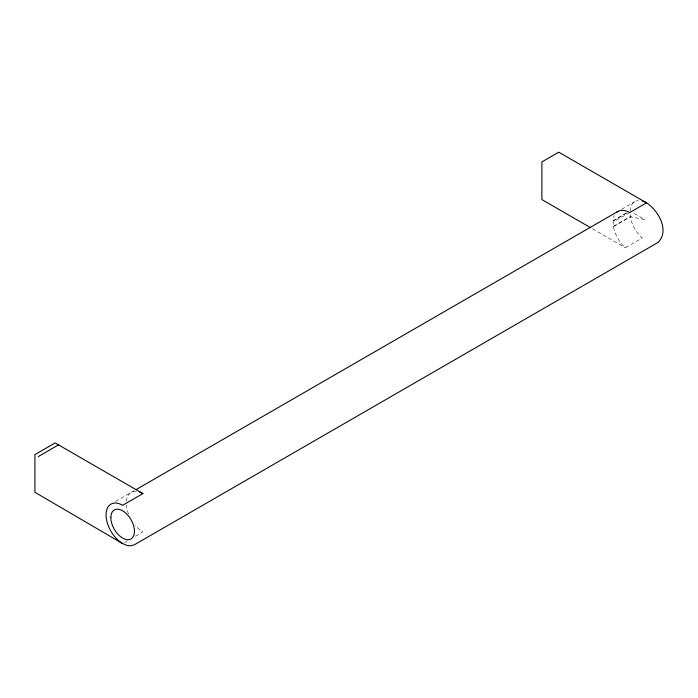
<?xml version="1.0" encoding="UTF-8"?>
<svg xmlns="http://www.w3.org/2000/svg" width="698" height="698" viewBox="0 0 698 698"><rect width="100%" height="100%" fill="white"/><g stroke="black" fill="none" stroke-linecap="round" stroke-linejoin="round"><path stroke-width="0.52" stroke-dasharray="3.49 2.62" d="M626.01 213.065L613.21 220.83L613.612 217.532A23.462 13.55 60 0 1 614.31 215.56M630.085 211.093L630.486 207.786A23.462 13.55 60 0 1 638.216 200.623M115.528 501.469L134.007 490.799M621.656 209.26L634.779 201.678M613.21 220.83L627.266 212.716M629.919 212.419L613.045 222.165L613.612 227.443A23.462 13.55 60 0 0 625.338 247.764L642.212 238.027A23.462 13.55 60 0 1 630.486 217.706L630.032 213.457M613.49 226.326L630.364 216.581L631.402 216.965M613.507 226.51L630.381 216.764L644.778 219.573L632.842 212.681M124.497 542.538L127.254 540.941M135.543 536.16L142.907 531.911A23.462 13.55 60 0 1 135.238 525.315M592.515 228.813L625.338 247.764M128.537 514.033A23.462 13.55 60 0 1 126.408 505.23M126.408 501.225A23.462 13.55 60 0 1 136.555 491.392"/><path stroke-width="1.05" d="M38.277 456.571L58.527 444.879M135.892 489.708L617.905 211.424M122.656 543.602L34.9 492.282L34.9 454.625L55.151 442.933L142.907 493.599L122.656 505.291A23.462 13.55 60 0 0 106.061 514.862A23.462 13.55 60 0 0 122.656 543.602L126.949 545.426L130.945 545.819L134.382 544.763L658.24 242.319C669.801 230.436 658.249 210.395 646.514 202.839L558.758 152.181L541.884 161.919L541.884 199.584L590.648 227.731M642.212 201.015A23.462 13.55 60 0 1 646.514 202.839L629.631 212.585A23.462 13.55 60 0 0 616.474 212.48M139.452 492.02A23.462 13.55 60 0 1 142.907 493.599M110.842 517.619A16.708 9.641 60 0 0 128.563 539.667A16.708 9.641 60 0 0 128.563 516.04A16.708 9.641 60 0 0 110.842 517.619"/></g></svg>
